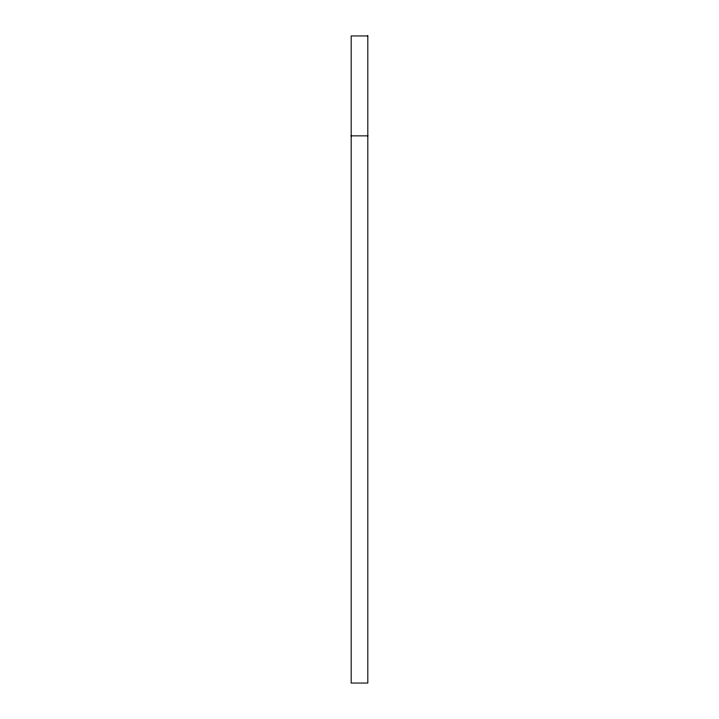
<?xml version="1.0" encoding="UTF-8"?>
<svg xmlns="http://www.w3.org/2000/svg" width="719" height="719" viewBox="0 0 719 719"><rect width="100%" height="100%" fill="white"/><g stroke="black" fill="none" stroke-linecap="round" stroke-linejoin="round"><path stroke-width="1.08" d="M351.178 135.864L367.822 135.864M367.822 35.95L351.178 35.95L351.178 683.05L367.822 683.05L367.822 35.95"/></g></svg>
